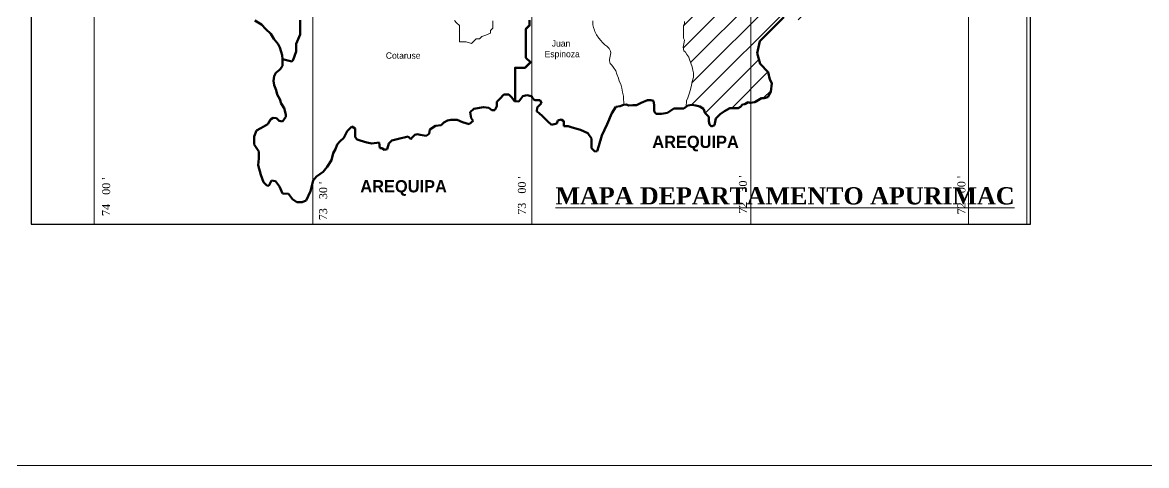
# Model space of a CAD drawing. Header units: millimetres. Extents: x 759886 to 760567, y 8424917 to 8425825.
# Drawn here: x 760424.11 to 760447.38, y 8425602.73 to 8425611.91 of the extents above; entities that cross this region are included whole.
import ezdxf

# ---------------------------------------------------------------- set-up
doc = ezdxf.new("R2010")
doc.units = ezdxf.units.MM
for name, color, linetype, lineweight in [('02', 2, 'Continuous', 20), ('8', 5, 'Continuous', 60), ('Cap Prov', 94, 'Continuous', 25), ('Distrito', 212, 'Continuous', 25), ('Ejes de Coordenadas', 38, 'Continuous', 5), ('HIDROLOGIA', 151, 'Continuous', 18), ('N-Ciudades', 10, 'Continuous', 18), ('PERFIL', 150, 'Continuous', 9), ('PLUMA 01', 31, 'Continuous', 9), ('Red vías Vecinales', 106, 'Continuous', 40)]:
    doc.layers.add(name, color=color, linetype=linetype, lineweight=lineweight)
doc.styles.add('ARIAL', font='arial.ttf')
doc.styles.add('century', font='GOTHIC.TTF')

msp = doc.modelspace()

# ---------------------------------------------------------------- hatches: boundary and pattern name
at = {"layer": 'PERFIL'}
h = msp.add_hatch(dxfattribs=at)
h.set_pattern_fill('ANSI31', color=3, scale=0.1, style=0)
h.set_pattern_definition([(45, (-232.94226, 20081.38513), (-0.224506403027, 0.224506403027), [])])
h.paths.add_polyline_path([(760440.56379, 8425613.333), (760440.62716, 8425613.47121), (760440.7045, 8425613.54855), (760440.78892, 8425613.54855), (760440.78892, 8425613.76878), (760440.73023, 8425613.88855), (760440.68105, 8425613.9889), (760440.59193, 8425613.9889), (760440.48888, 8425613.9889), (760440.42777, 8425613.92779), (760440.34117, 8425613.92779), (760440.25423, 8425613.96559), (760440.11697, 8425614.02526), (760440.01264, 8425614.12959), (760440.01264, 8425614.19282), (760439.94467, 8425614.26079), (760439.94467, 8425614.3568), (760439.88132, 8425614.3568), (760439.83443, 8425614.40369), (760439.78285, 8425614.45526), (760439.67973, 8425614.55839), (760439.61878, 8425614.61933), (760439.53192, 8425614.70619), (760439.45219, 8425614.70619), (760439.33962, 8425614.70619), (760439.25027, 8425614.70619), (760439.18886, 8425614.64478), (760439.18886, 8425612.34429), (760440.62242, 8425612.34429), (760440.62565, 8425612.35979), (760440.62007, 8425612.55516), (760440.56379, 8425612.70511)])
h.paths.add_polyline_path([(760439.18886, 8425614.64478), (760439.17994, 8425614.63586), (760439.09915, 8425614.55507), (760439.0592, 8425614.44181), (760439.03006, 8425614.35919), (760438.87058, 8425614.41544), (760438.82839, 8425614.37325), (760438.68349, 8425614.2884), (760438.60612, 8425614.20321), (760438.4934, 8425614.09848), (760438.42003, 8425614.06837), (760438.35747, 8425614.13092), (760438.19823, 8425614.13092), (760438.19823, 8425613.99896), (760438.16609, 8425613.72616), (760438.03916, 8425613.56709), (760437.99032, 8425613.29724), (760437.93459, 8425613.19267), (760437.93459, 8425613.11792), (760437.90695, 8425613.09028), (760437.85137, 8425613.0347), (760437.82482, 8425612.9501), (760437.80532, 8425612.88797), (760437.75582, 8425612.83848), (760437.75582, 8425612.75565), (760437.77715, 8425612.70009), (760437.7986, 8425612.64422), (760437.81575, 8425612.59953), (760437.83516, 8425612.54899), (760437.83516, 8425612.50564), (760437.87167, 8425612.46912), (760437.87167, 8425612.38659), (760437.85721, 8425612.34429), (760439.18886, 8425612.34429)])
h.paths.add_polyline_path([(760439.18886, 8425612.34429), (760437.85721, 8425612.34429), (760437.85064, 8425612.32508), (760437.85064, 8425612.27745), (760437.85064, 8425612.23182), (760437.85064, 8425612.18618), (760437.799, 8425612.18618), (760437.77319, 8425612.21199), (760437.71778, 8425612.21199), (760437.72496, 8425612.19235), (760437.72496, 8425612.16141), (760437.75094, 8425612.10752), (760437.76292, 8425612.04964), (760437.80486, 8425612.0077), (760437.81594, 8425611.92928), (760437.81594, 8425611.88437), (760437.79796, 8425611.83846), (760437.79796, 8425611.77858), (760437.79796, 8425611.71172), (760437.79796, 8425611.6383), (760437.79796, 8425611.57941), (760437.81392, 8425611.53949), (760437.80293, 8425611.46265), (760437.78894, 8425611.39378), (760437.80393, 8425611.32193), (760437.83788, 8425611.28798), (760437.86687, 8425611.24458), (760437.90655, 8425611.18518), (760437.92181, 8425611.14278), (760437.94943, 8425611.06605), (760437.977, 8425610.98943), (760437.99079, 8425610.9187), (760438.00191, 8425610.86166), (760438.00191, 8425610.77498), (760437.97481, 8425610.68716), (760437.95782, 8425610.6087), (760437.94084, 8425610.51589), (760437.90887, 8425610.42607), (760437.88127, 8425610.34851), (760437.85861, 8425610.28482), (760437.84694, 8425610.15836), (760437.88633, 8425610.18804), (760437.96694, 8425610.19824), (760438.05161, 8425610.18394), (760438.13205, 8425610.16861), (760438.20844, 8425610.11913), (760438.24252, 8425610.02741), (760438.31989, 8425609.95005), (760438.31989, 8425609.85932), (760438.33066, 8425609.79381), (760438.37459, 8425609.75106), (760438.43385, 8425609.78097), (760438.46443, 8425609.91904), (760438.55108, 8425610.00569), (760438.64477, 8425610.0729), (760438.75124, 8425610.13488), (760438.92536, 8425610.13488), (760438.97595, 8425610.15857), (760439.01949, 8425610.20435), (760439.06636, 8425610.21668), (760439.13377, 8425610.25667), (760439.17301, 8425610.24486), (760439.18886, 8425610.24709)])
h.paths.add_polyline_path([(760440.38585, 8425612.14872), (760440.44982, 8425612.17556), (760440.52109, 8425612.17556), (760440.5541, 8425612.20858), (760440.60467, 8425612.25915), (760440.62242, 8425612.34429), (760439.18886, 8425612.34429), (760439.18886, 8425610.24709), (760439.27436, 8425610.25912), (760439.34227, 8425610.29851), (760439.41244, 8425610.33842), (760439.46869, 8425610.33615), (760439.54127, 8425610.36194), (760439.60492, 8425610.46761), (760439.62389, 8425610.65003), (760439.58083, 8425610.72329), (760439.55062, 8425610.87786), (760439.3794, 8425611.04908), (760439.31844, 8425611.26765), (760439.37551, 8425611.51897), (760439.44977, 8425611.59323), (760439.56323, 8425611.70669), (760439.73859, 8425611.88205), (760439.87475, 8425612.01821), (760439.99604, 8425612.04731), (760440.03936, 8425612.02184), (760440.12232, 8425611.93888), (760440.20059, 8425611.97202), (760440.29269, 8425612.05735)])
h.paths.add_polyline_path([(760438.20184, 8425612.31108), (760439.66386, 8425612.31108), (760439.66386, 8425612.59723), (760438.20184, 8425612.59723)], flags=9)
h.paths.add_polyline_path([(760435.6277, 8425612.49056), (760438.47787, 8425612.49056), (760438.47787, 8425613.10371), (760435.6277, 8425613.10371)], flags=9)

# ---------------------------------------------------------------- linework, layer by layer
at = {"lineweight": 60}
for p, q in [((760429.05687, 8425611.86285), (760428.92041, 8425611.94922)), ((760429.14843, 8425611.7699), (760429.05687, 8425611.86285)), ((760439.73859, 8425611.88205), (760439.56323, 8425611.70669)), ((760439.87475, 8425612.01821), (760439.73859, 8425611.88205)), ((760429.2497, 8425611.66865), (760429.14843, 8425611.7699)), ((760429.31076, 8425611.56881), (760429.2497, 8425611.66865)), ((760439.56323, 8425611.70669), (760439.44977, 8425611.59323)), ((760429.39893, 8425611.45483), (760429.31076, 8425611.56881)), ((760429.43748, 8425611.39025), (760429.39893, 8425611.45483)), ((760429.46352, 8425611.30078), (760429.43748, 8425611.39025)), ((760439.37551, 8425611.51897), (760439.31844, 8425611.26765)), ((760439.44977, 8425611.59323), (760439.37551, 8425611.51897)), ((760429.48185, 8425611.22931), (760429.46352, 8425611.30078)), ((760429.49207, 8425611.14372), (760429.48185, 8425611.22931)), ((760439.31844, 8425611.26765), (760439.3794, 8425611.04908)), ((760429.42112, 8425610.91582), (760429.45122, 8425610.94701)), ((760429.45122, 8425610.94701), (760429.491, 8425611.00805)), ((760429.491, 8425611.00805), (760429.49207, 8425611.14372)), ((760439.3794, 8425611.04908), (760439.55062, 8425610.87786)), ((760429.30119, 8425610.69636), (760429.3171, 8425610.79145)), ((760429.31824, 8425610.61083), (760429.30119, 8425610.69636)), ((760429.3171, 8425610.79145), (760429.35239, 8425610.86078)), ((760429.35239, 8425610.86078), (760429.42112, 8425610.91582)), ((760439.55062, 8425610.87786), (760439.58083, 8425610.72329)), ((760439.58083, 8425610.72329), (760439.62389, 8425610.65003)), ((760429.35682, 8425610.50138), (760429.31824, 8425610.61083)), ((760429.37909, 8425610.41445), (760429.35682, 8425610.50138)), ((760439.60492, 8425610.46761), (760439.54127, 8425610.36194)), ((760439.62389, 8425610.65003), (760439.60492, 8425610.46761)), ((760429.43295, 8425610.31762), (760429.37909, 8425610.41445)), ((760429.4602, 8425610.22879), (760429.43295, 8425610.31762)), ((760429.52178, 8425610.12908), (760429.4602, 8425610.22879)), ((760433.98795, 8425610.32272), (760433.92813, 8425610.2629)), ((760433.92813, 8425610.2629), (760433.92813, 8425610.17641)), ((760434.07659, 8425610.41136), (760433.98795, 8425610.32272)), ((760434.17964, 8425610.41136), (760434.07659, 8425610.41136)), ((760434.2374, 8425610.3536), (760434.17964, 8425610.41136)), ((760434.29295, 8425610.27604), (760434.2374, 8425610.3536)), ((760434.38415, 8425610.27263), (760434.29295, 8425610.27604)), ((760434.46461, 8425610.37852), (760434.38415, 8425610.27263)), ((760434.5513, 8425610.39867), (760434.46461, 8425610.37852)), ((760434.64624, 8425610.37852), (760434.5513, 8425610.39867)), ((760434.68339, 8425610.31465), (760434.64624, 8425610.37852)), ((760434.72054, 8425610.30016), (760434.68339, 8425610.31465)), ((760434.82782, 8425610.30016), (760434.72054, 8425610.30016)), ((760434.76463, 8425610.14346), (760434.85214, 8425610.23836)), ((760434.85214, 8425610.23836), (760434.82782, 8425610.30016)), ((760436.91846, 8425610.23872), (760436.81979, 8425610.19251)), ((760437.05055, 8425610.30058), (760436.91846, 8425610.23872)), ((760437.12072, 8425610.30058), (760437.05055, 8425610.30058)), ((760437.17229, 8425610.28613), (760437.12072, 8425610.30058)), ((760437.18673, 8425610.19336), (760437.17229, 8425610.28613)), ((760439.13377, 8425610.25667), (760439.06636, 8425610.21668)), ((760439.17301, 8425610.24486), (760439.13377, 8425610.25667)), ((760439.27436, 8425610.25912), (760439.17301, 8425610.24486)), ((760439.34227, 8425610.29851), (760439.27436, 8425610.25912)), ((760439.41244, 8425610.33842), (760439.34227, 8425610.29851)), ((760439.46869, 8425610.33615), (760439.41244, 8425610.33842)), ((760439.54127, 8425610.36194), (760439.46869, 8425610.33615)), ((760429.56158, 8425610.00377), (760429.52178, 8425610.12908)), ((760429.55684, 8425609.95306), (760429.56158, 8425610.00377)), ((760433.45571, 8425610.11454), (760433.37964, 8425610.05059)), ((760433.37964, 8425610.05059), (760433.39872, 8425609.92485)), ((760433.65571, 8425610.15425), (760433.45571, 8425610.11454)), ((760433.76148, 8425610.13933), (760433.65571, 8425610.15425)), ((760433.82626, 8425610.08939), (760433.76148, 8425610.13933)), ((760433.89013, 8425610.09321), (760433.82626, 8425610.08939)), ((760433.92813, 8425610.17641), (760433.89013, 8425610.09321)), ((760434.75788, 8425610.06026), (760434.76463, 8425610.14346)), ((760434.80215, 8425610.0353), (760434.75788, 8425610.06026)), ((760434.87848, 8425609.95896), (760434.80215, 8425610.0353)), ((760436.3139, 8425610.02799), (760436.21142, 8425609.80344)), ((760436.39637, 8425610.15627), (760436.3139, 8425610.02799)), ((760436.48093, 8425610.1727), (760436.39637, 8425610.15627)), ((760436.55513, 8425610.20168), (760436.48093, 8425610.1727)), ((760436.60619, 8425610.20635), (760436.55513, 8425610.20168)), ((760436.66226, 8425610.18399), (760436.60619, 8425610.20635)), ((760436.74509, 8425610.19251), (760436.66226, 8425610.18399)), ((760436.81979, 8425610.19251), (760436.74509, 8425610.19251)), ((760437.18673, 8425610.06135), (760437.18673, 8425610.19336)), ((760437.23218, 8425610.01591), (760437.18673, 8425610.06135)), ((760437.34059, 8425610.01591), (760437.23218, 8425610.01591)), ((760437.46334, 8425610.03526), (760437.34059, 8425610.01591)), ((760437.5913, 8425610.12565), (760437.46334, 8425610.03526)), ((760437.80354, 8425610.12565), (760437.5913, 8425610.12565)), ((760437.88633, 8425610.18804), (760437.80354, 8425610.12565)), ((760437.96694, 8425610.19824), (760437.88633, 8425610.18804)), ((760438.05161, 8425610.18394), (760437.96694, 8425610.19824)), ((760438.13205, 8425610.16861), (760438.05161, 8425610.18394)), ((760438.20844, 8425610.11913), (760438.13205, 8425610.16861)), ((760438.24252, 8425610.02741), (760438.20844, 8425610.11913)), ((760438.31989, 8425609.95005), (760438.24252, 8425610.02741)), ((760438.55108, 8425610.00569), (760438.46443, 8425609.91904)), ((760438.64477, 8425610.0729), (760438.55108, 8425610.00569)), ((760438.75124, 8425610.13488), (760438.64477, 8425610.0729)), ((760438.92536, 8425610.13488), (760438.75124, 8425610.13488)), ((760438.97595, 8425610.15857), (760438.92536, 8425610.13488)), ((760439.01949, 8425610.20435), (760438.97595, 8425610.15857)), ((760439.06636, 8425610.21668), (760439.01949, 8425610.20435)), ((760429.03973, 8425609.71911), (760429.1845, 8425609.80128)), ((760429.1845, 8425609.80128), (760429.24156, 8425609.89687)), ((760429.24156, 8425609.89687), (760429.29933, 8425609.9307)), ((760429.29933, 8425609.9307), (760429.3675, 8425609.92502)), ((760429.3675, 8425609.92502), (760429.41808, 8425609.86825)), ((760429.41808, 8425609.86825), (760429.48983, 8425609.8525)), ((760429.48983, 8425609.8525), (760429.55684, 8425609.95306)), ((760432.65738, 8425609.76882), (760432.5391, 8425609.68691)), ((760432.7764, 8425609.779), (760432.65738, 8425609.76882)), ((760432.83211, 8425609.83471), (760432.7764, 8425609.779)), ((760432.90479, 8425609.87875), (760432.83211, 8425609.83471)), ((760432.97302, 8425609.89307), (760432.90479, 8425609.87875)), ((760433.10704, 8425609.89307), (760432.97302, 8425609.89307)), ((760433.2207, 8425609.84238), (760433.10704, 8425609.89307)), ((760433.35488, 8425609.79841), (760433.2207, 8425609.84238)), ((760433.43842, 8425609.86607), (760433.35488, 8425609.79841)), ((760433.39872, 8425609.92485), (760433.43842, 8425609.86607)), ((760434.97544, 8425609.86201), (760434.87848, 8425609.95896)), ((760435.06315, 8425609.78721), (760434.97544, 8425609.86201)), ((760435.17411, 8425609.81673), (760435.06315, 8425609.78721)), ((760435.19527, 8425609.87918), (760435.17411, 8425609.81673)), ((760435.26338, 8425609.89621), (760435.19527, 8425609.87918)), ((760435.31495, 8425609.86303), (760435.26338, 8425609.89621)), ((760435.31495, 8425609.75571), (760435.31495, 8425609.86303)), ((760436.21142, 8425609.80344), (760436.10386, 8425609.56777)), ((760438.31989, 8425609.85932), (760438.31989, 8425609.95005)), ((760438.33066, 8425609.79381), (760438.31989, 8425609.85932)), ((760438.37459, 8425609.75106), (760438.33066, 8425609.79381)), ((760438.43385, 8425609.78097), (760438.37459, 8425609.75106)), ((760438.46443, 8425609.91904), (760438.43385, 8425609.78097)), ((760428.90216, 8425609.54425), (760428.95058, 8425609.66797)), ((760428.90216, 8425609.37627), (760428.90216, 8425609.54425)), ((760428.95058, 8425609.66797), (760429.03973, 8425609.71911)), ((760430.82655, 8425609.65555), (760430.76162, 8425609.51941)), ((760430.9242, 8425609.75045), (760430.82655, 8425609.65555)), ((760430.99393, 8425609.7102), (760430.9242, 8425609.75045)), ((760430.99393, 8425609.6401), (760430.99393, 8425609.7102)), ((760430.99393, 8425609.52791), (760430.99393, 8425609.6401)), ((760431.03657, 8425609.48527), (760430.99393, 8425609.52791)), ((760432.09073, 8425609.54734), (760431.86575, 8425609.49164)), ((760432.1473, 8425609.49076), (760432.09073, 8425609.54734)), ((760432.18444, 8425609.52791), (760432.1473, 8425609.49076)), ((760432.23413, 8425609.5776), (760432.18444, 8425609.52791)), ((760432.2878, 8425609.59474), (760432.23413, 8425609.5776)), ((760432.34146, 8425609.5776), (760432.2878, 8425609.59474)), ((760432.46616, 8425609.55954), (760432.34146, 8425609.5776)), ((760432.53081, 8425609.59959), (760432.46616, 8425609.55954)), ((760432.5391, 8425609.68691), (760432.53081, 8425609.59959)), ((760435.40815, 8425609.75571), (760435.31495, 8425609.75571)), ((760435.49245, 8425609.73106), (760435.40815, 8425609.75571)), ((760435.6617, 8425609.68158), (760435.49245, 8425609.73106)), ((760435.81443, 8425609.61147), (760435.6617, 8425609.68158)), ((760435.8895, 8425609.50012), (760435.81443, 8425609.61147)), ((760436.10386, 8425609.56777), (760436.04184, 8425609.35043)), ((760428.97145, 8425609.27619), (760428.90216, 8425609.37627)), ((760430.62129, 8425609.3761), (760430.59032, 8425609.28444)), ((760430.68065, 8425609.44254), (760430.62129, 8425609.3761)), ((760430.76162, 8425609.51941), (760430.68065, 8425609.44254)), ((760431.10209, 8425609.46277), (760431.03657, 8425609.48527)), ((760431.23418, 8425609.41741), (760431.10209, 8425609.46277)), ((760431.33738, 8425609.3983), (760431.23418, 8425609.41741)), ((760431.49111, 8425609.42054), (760431.33738, 8425609.3983)), ((760431.50766, 8425609.30403), (760431.49111, 8425609.42054)), ((760431.49111, 8425609.42054), (760431.49111, 8425609.42054)), ((760431.54585, 8425609.30403), (760431.50766, 8425609.30403)), ((760431.60158, 8425609.26772), (760431.54585, 8425609.30403)), ((760431.69165, 8425609.40162), (760431.66114, 8425609.28159)), ((760431.754, 8425609.46397), (760431.69165, 8425609.40162)), ((760431.86575, 8425609.49164), (760431.754, 8425609.46397)), ((760435.88837, 8425609.30427), (760435.8895, 8425609.50012)), ((760435.96116, 8425609.23458), (760435.88837, 8425609.30427)), ((760436.04184, 8425609.35043), (760436.00467, 8425609.24444)), ((760429.00224, 8425609.23083), (760428.97145, 8425609.27619)), ((760428.98843, 8425608.94853), (760429.00224, 8425609.09062)), ((760429.00224, 8425609.09062), (760429.00224, 8425609.23083)), ((760430.53832, 8425609.19733), (760430.5032, 8425609.0535)), ((760430.59032, 8425609.28444), (760430.53832, 8425609.19733)), ((760431.66114, 8425609.28159), (760431.60158, 8425609.26772)), ((760436.00467, 8425609.24444), (760435.96116, 8425609.23458)), ((760429.04412, 8425608.75246), (760428.98843, 8425608.94853)), ((760430.41442, 8425608.91916), (760430.33246, 8425608.81149)), ((760430.5032, 8425609.0535), (760430.41442, 8425608.91916)), ((760429.09421, 8425608.599), (760429.04412, 8425608.75246)), ((760429.16855, 8425608.52895), (760429.09421, 8425608.599)), ((760429.26127, 8425608.63276), (760429.20915, 8425608.52587)), ((760429.34212, 8425608.6167), (760429.26127, 8425608.63276)), ((760429.42963, 8425608.50669), (760429.34212, 8425608.6167)), ((760430.1254, 8425608.63076), (760430.07332, 8425608.41592)), ((760430.19308, 8425608.71947), (760430.1254, 8425608.63076)), ((760430.33246, 8425608.81149), (760430.19308, 8425608.71947)), ((760429.20915, 8425608.52587), (760429.16855, 8425608.52895)), ((760429.49055, 8425608.36616), (760429.42963, 8425608.50669)), ((760429.61729, 8425608.35457), (760429.49055, 8425608.36616)), ((760430.07332, 8425608.41592), (760429.98255, 8425608.21903)), ((760429.6975, 8425608.24911), (760429.61729, 8425608.35457)), ((760429.78854, 8425608.18332), (760429.6975, 8425608.24911)), ((760429.84221, 8425608.18332), (760429.78854, 8425608.18332)), ((760429.90004, 8425608.18332), (760429.84221, 8425608.18332)), ((760429.98255, 8425608.21903), (760429.90004, 8425608.18332))]:
    msp.add_line(p, q, dxfattribs=at)
at = {"layer": '02'}
for points in [[(760429.85509, 8425611.95232), (760429.85509, 8425611.77845), (760429.85509, 8425611.65736), (760429.77411, 8425611.46328), (760429.77411, 8425611.38566), (760429.77411, 8425611.30804), (760429.71195, 8425611.13106), (760429.68088, 8425611.09999), (760429.49208, 8425611.14387)], [(760434.60505, 8425611.95246), (760434.60505, 8425611.84812), (760434.53198, 8425611.77504), (760434.53198, 8425611.6182), (760434.53198, 8425611.46794), (760434.53198, 8425611.31768), (760434.53198, 8425611.17577), (760434.62482, 8425611.08293), (760434.50893, 8425610.96704), (760434.50893, 8425610.96704), (760434.50893, 8425610.96704), (760434.39191, 8425610.96704), (760434.30835, 8425610.96704), (760434.30835, 8425610.81682), (760434.30835, 8425610.54135), (760434.30835, 8425610.40778), (760434.30746, 8425610.2755)], [(760434.61923, 8425611.94775), (760434.61923, 8425611.8434), (760434.54615, 8425611.77032), (760434.54615, 8425611.61349), (760434.54615, 8425611.46323), (760434.54615, 8425611.31297), (760434.54615, 8425611.17106), (760434.63899, 8425611.07821), (760434.52311, 8425610.96233), (760434.52311, 8425610.96233), (760434.52311, 8425610.96233), (760434.40608, 8425610.96233), (760434.32252, 8425610.96233), (760434.32252, 8425610.8121), (760434.32252, 8425610.53663), (760434.32252, 8425610.40307), (760434.32164, 8425610.27078)]]:
    msp.add_lwpolyline(points, dxfattribs=at)
at = {"layer": 'Cap Prov', "lineweight": 50}
for points in [[(760429.85509, 8425611.95232), (760429.85509, 8425611.77845), (760429.85509, 8425611.65736), (760429.77411, 8425611.46328), (760429.77411, 8425611.38566), (760429.77411, 8425611.30804), (760429.71195, 8425611.13106), (760429.68088, 8425611.09999), (760429.49208, 8425611.14387)], [(760434.60505, 8425611.95246), (760434.60505, 8425611.84812), (760434.53198, 8425611.77504), (760434.53198, 8425611.6182), (760434.53198, 8425611.46794), (760434.53198, 8425611.31768), (760434.53198, 8425611.17577), (760434.62482, 8425611.08293), (760434.50893, 8425610.96704), (760434.50893, 8425610.96704), (760434.50893, 8425610.96704), (760434.39191, 8425610.96704), (760434.30835, 8425610.96704), (760434.30835, 8425610.81682), (760434.30835, 8425610.54135), (760434.30835, 8425610.40778), (760434.30746, 8425610.2755)]]:
    msp.add_lwpolyline(points, dxfattribs=at)
at = {"layer": 'Ejes de Coordenadas', "linetype": 'Continuous'}
for p, q in [((760425.59048, 8425626.32298), (760425.59048, 8425607.73148)), ((760430.11696, 8425626.32298), (760430.11696, 8425607.73148)), ((760434.65065, 8425626.32298), (760434.65065, 8425607.73148)), ((760439.18886, 8425626.32298), (760439.18886, 8425607.73148)), ((760443.70008, 8425626.32298), (760443.70008, 8425607.73148)), ((760425.59048, 8425607.73148), (760444.90275, 8425607.73148))]:
    msp.add_line(p, q, dxfattribs=at)
msp.add_lwpolyline([(760444.90275, 8425607.73148), (760424.28825, 8425607.73148), (760424.28825, 8425624.91861), (760444.90275, 8425624.91861)], close=True, dxfattribs=at)
at = {"layer": 'HIDROLOGIA', "linetype": 'Continuous', "lineweight": 5}
msp.add_lwpolyline([(760433.84385, 8425611.94195), (760433.84385, 8425611.85724), (760433.84385, 8425611.78765), (760433.79843, 8425611.74223), (760433.79843, 8425611.68478), (760433.69845, 8425611.64544), (760433.61686, 8425611.61334), (760433.57076, 8425611.56725), (760433.49856, 8425611.56725), (760433.45292, 8425611.52161), (760433.40144, 8425611.47013), (760433.29564, 8425611.50626), (760433.24416, 8425611.50626), (760433.1533, 8425611.50626), (760433.1533, 8425611.5819), (760433.1533, 8425611.6636), (760433.1533, 8425611.76344), (760433.1533, 8425611.84211), (760433.09578, 8425611.89963), (760433.05038, 8425611.94503)], dxfattribs=at)
at = {"layer": 'N-Ciudades', "linetype": 'Continuous', "lineweight": 5}
for points in [[(760435.9185, 8425611.94159), (760435.9185, 8425611.88975), (760435.9185, 8425611.85412), (760435.92988, 8425611.80201), (760435.94903, 8425611.74989), (760435.9602, 8425611.71949), (760435.996, 8425611.64715), (760436.03892, 8425611.58315), (760436.08118, 8425611.53104), (760436.11814, 8425611.49408), (760436.16764, 8425611.44457), (760436.2073, 8425611.41625), (760436.25806, 8425611.36549), (760436.28538, 8425611.30965), (760436.29264, 8425611.27799), (760436.27349, 8425611.2107), (760436.26228, 8425611.14159), (760436.26228, 8425611.10927), (760436.27681, 8425611.05649), (760436.30882, 8425611.02448), (760436.34218, 8425610.97337), (760436.39303, 8425610.9041), (760436.41423, 8425610.83506), (760436.44857, 8425610.75127), (760436.46309, 8425610.69388), (760436.49941, 8425610.62857), (760436.51599, 8425610.54907), (760436.53345, 8425610.46535), (760436.55099, 8425610.38018), (760436.55099, 8425610.31444), (760436.56535, 8425610.20261)], [(760437.81594, 8425611.92928), (760437.81594, 8425611.88437), (760437.79796, 8425611.83846), (760437.79796, 8425611.77858), (760437.79796, 8425611.71172), (760437.79796, 8425611.6383), (760437.79796, 8425611.57941), (760437.81392, 8425611.53949), (760437.80293, 8425611.46265), (760437.78894, 8425611.39378), (760437.80393, 8425611.32193), (760437.83788, 8425611.28798), (760437.86687, 8425611.24458), (760437.90655, 8425611.18518), (760437.92181, 8425611.14278), (760437.94943, 8425611.06605), (760437.977, 8425610.98943), (760437.99079, 8425610.9187), (760438.00191, 8425610.86166), (760438.00191, 8425610.77498), (760437.97481, 8425610.68716), (760437.95782, 8425610.6087), (760437.94084, 8425610.51589), (760437.90887, 8425610.42607), (760437.88127, 8425610.34851), (760437.85861, 8425610.28482), (760437.84694, 8425610.15836), (760437.84694, 8425610.15836)]]:
    msp.add_lwpolyline(points, dxfattribs=at)
at = {"layer": 'PLUMA 01'}
msp.add_lwpolyline([(760412.21283, 8425602.73067), (760512.29767, 8425602.73067), (760512.29767, 8425662.13067), (760412.21283, 8425662.13067)], close=True, dxfattribs=at)
at = {"layer": 'Red vías Vecinales', "color": 7, "lineweight": 30}
msp.add_lwpolyline([(760424.28825, 8425607.73148), (760444.97925, 8425607.73148), (760444.97925, 8425626.32298), (760424.28825, 8425626.32298), (760424.28825, 8425607.73148)], dxfattribs=at)

# ---------------------------------------------------------------- texts
at = {"layer": '8', "color": 7, "char_height": 0.2539643, "attachment_point": 1, "style": 'century'}
for insert in [(760437.14781, 8425609.56105), (760431.10209, 8425608.64143)]:
    msp.add_mtext('{\\fBankGothic Md BT|b1|i0|c0|p34;AREQUIPA}', dxfattribs=dict(at, insert=insert))
at = {"layer": '8', "color": 5, "lineweight": 5, "insert": (760435.14403, 8425608.49436), "char_height": 0.3563053, "attachment_point": 1, "style": 'century'}
msp.add_mtext('{\\fBook Antiqua|b1|i0|c0|p18;\\L\\C7;MAPA DEPARTAMENTO APURIMAC}', dxfattribs=at)
at = {"layer": 'Distrito', "linetype": 'Continuous', "lineweight": 5, "char_height": 0.132554, "width": 1.6770926, "attachment_point": 1, "style": 'century'}
for s, insert in [('   Juan\\PEspinoza', (760434.9183, 8425611.5398)), ('Cotaruse', (760431.63001, 8425611.28762))]:
    msp.add_mtext(s, dxfattribs=dict(at, insert=insert))
at = {"layer": 'Ejes de Coordenadas', "char_height": 0.1658116, "width": 1.1114644, "attachment_point": 1, "rotation": 90, "style": 'ARIAL'}
for s, insert in [("{\\fTimes New Roman|b0|i0|c0|p18;74   00 '}", (760425.75496, 8425607.8986)), ("{\\fTimes New Roman|b0|i0|c0|p18;73   30 '}", (760430.24842, 8425607.80943)), ("{\\fTimes New Roman|b0|i0|c0|p18;73   00 '}", (760434.36543, 8425607.92297)), ("{\\fTimes New Roman|b0|i0|c0|p18;72   30 '}", (760438.9422, 8425607.94406)), ("{\\fTimes New Roman|b0|i0|c0|p18;72   00 '}", (760443.46774, 8425607.93145))]:
    msp.add_mtext(s, dxfattribs=dict(at, insert=insert))

doc.saveas('drawing.dxf')
